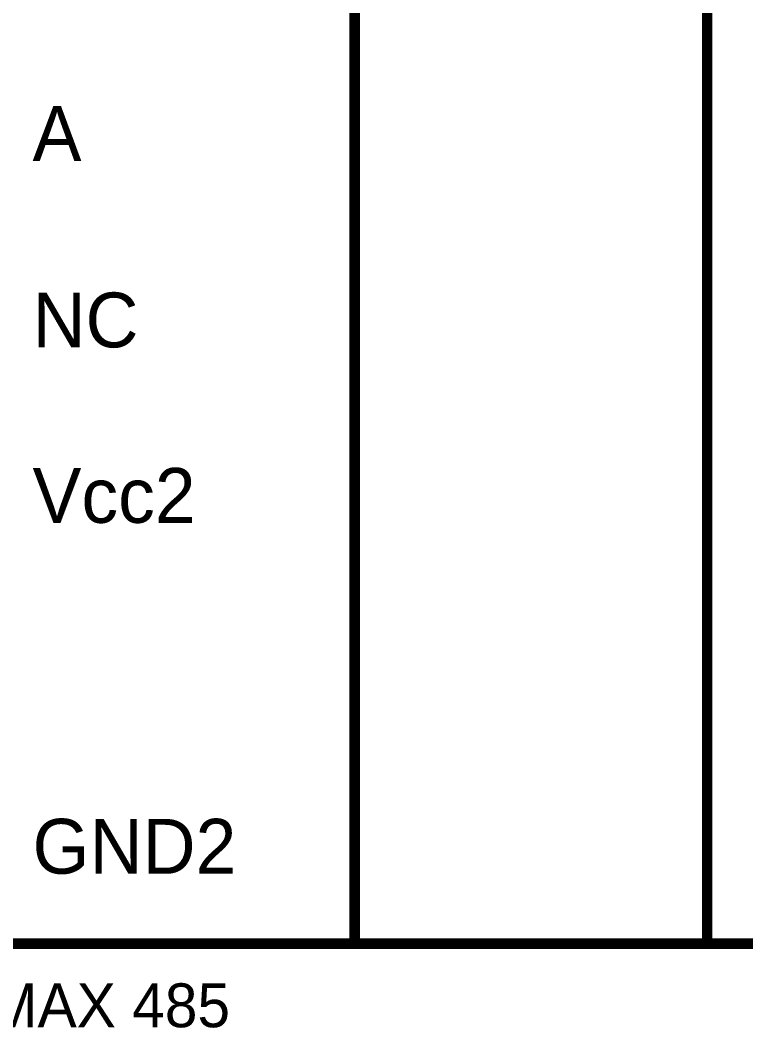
# Model space of a CAD drawing. Header units: millimetres. Extents: x 0 to 567, y 0 to 399.
# Drawn here: x 163.04 to 183.63, y 52.59 to 81.2 of the extents above; entities that cross this region are included whole.
import ezdxf

# ---------------------------------------------------------------- set-up
doc = ezdxf.new("R2010")
doc.units = ezdxf.units.MM
doc.layers.add('Sheet', color=255, linetype='Continuous')

msp = doc.modelspace()

# ---------------------------------------------------------------- linework, layer by layer
at = {"layer": 'Sheet', "const_width": 0.3}
for points in [[(172.532, 102.497), (172.532, 57.494)], [(182.53, 102.497), (182.53, 57.494)], [(172.532, 57.494), (172.532, 54.984)], [(182.53, 57.494), (182.53, 54.984)], [(162.535, 54.984), (192.528, 54.984)]]:
    msp.add_lwpolyline(points, dxfattribs=at)

# ---------------------------------------------------------------- texts
at = {"layer": 'Sheet'}
for s, height, p in [('A', 1.557, (163.39, 77.203)), ('NC', 1.5565, (163.39, 71.911)), ('Vcc2', 1.5565, (163.39, 66.93)), ('GND2', 1.5565, (163.39, 56.969)), ('MAX 485', 1.2452, (162.146, 52.61))]:
    msp.add_text(s, height=height, dxfattribs=at).set_placement(p)

doc.saveas('drawing.dxf')
